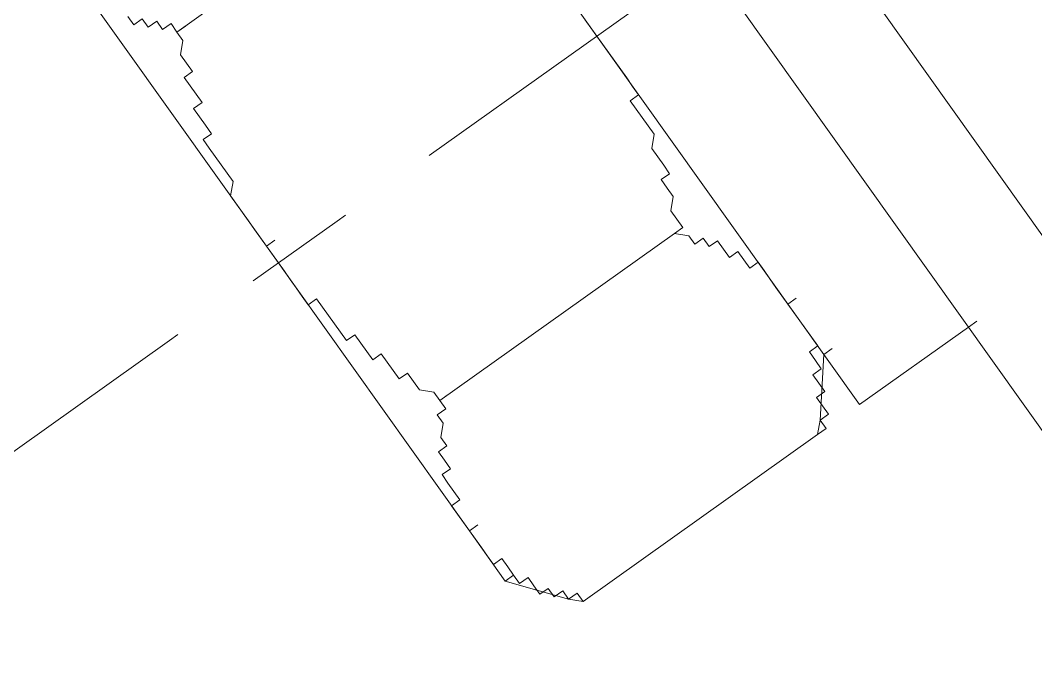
# Model space of a CAD drawing. Header units: feet. Extents: x 2321988 to 2329858, y 6722724 to 6730499.
# Drawn here: x 2326071.6195 to 2326071.6996, y 6726843.5503 to 6726843.6017 of the extents above; entities that cross this region are included whole.
import ezdxf

# ---------------------------------------------------------------- set-up
doc = ezdxf.new("R2010")
doc.units = ezdxf.units.FT
doc.header["$MEASUREMENT"] = 0
doc.layers.add('C-BESS-EQUIPMENT', color=255, linetype='Continuous')

# ---------------------------------------------------------------- blocks, each defined once
blk = doc.blocks.new('Midpoint Site Plan$0$A$C71e53a02')
at = {"lineweight": 9}
for points in [[(22.45183, 2.24616), (22.44208, 2.24616), (22.44208, -2.2559), (22.45183, -2.2559), (22.44208, -2.2559)], [(22.44208, 0.61879), (22.33489, 0.61879), (22.34463, 0.61879), (22.33489, 0.61879), (22.33489, -0.62853), (22.44208, -0.62853), (22.45183, -0.62853)], [(22.21795, 0.43364), (22.20821, 0.43364), (22.20821, -0.43364), (22.33489, -0.43364), (22.34463, -0.43364)], [(22.20821, 0.01462), (22.20821, 0.00487), (22.20821, -0.00487), (22.20821, -0.01462), (22.20821, -0.02436), (22.20821, -0.03411), (22.20821, -0.04385), (22.20821, -0.0536), (22.20821, -0.06334), (22.20821, -0.07309), (22.19846, -0.07309), (22.19846, -0.08283), (22.19846, -0.09257), (22.19846, -0.10232), (22.19846, -0.11206), (22.18872, -0.12181), (22.18872, -0.13155), (22.18872, -0.1413), (22.18872, -0.15104), (22.17897, -0.15104), (22.17897, -0.16079), (22.17897, -0.17053), (22.16923, -0.18028), (22.16923, -0.19002), (22.16923, -0.19977), (22.15948, -0.19977), (22.16923, -0.19977), (22.15948, -0.19977), (21.88663, -0.19977), (21.88663, -0.19002), (21.87689, -0.18028), (21.87689, -0.17053), (21.87689, -0.16079), (21.86714, -0.16079), (21.86714, -0.15104), (21.86714, -0.1413), (21.86714, -0.13155), (21.8574, -0.13155), (21.8574, -0.12181), (21.8574, -0.11206), (21.8574, -0.10232), (21.84765, -0.10232), (21.84765, -0.09257), (21.84765, -0.08283), (21.84765, -0.07309), (21.84765, -0.06334), (21.84765, -0.0536), (21.83791, -0.0536), (21.83791, -0.04385), (21.83791, -0.03411), (21.83791, -0.02436), (21.83791, -0.01462), (21.83791, -0.00487), (21.83791, 0.00487), (21.83791, 0.01462), (21.83791, 0.32645)], [(21.8574, 0.26798), (21.8574, 0.25823), (21.86714, 0.25823), (21.86714, 0.24849), (21.87689, 0.24849), (21.87689, 0.23875), (21.88663, 0.23875), (21.88663, 0.229), (22.15948, 0.229)], [(21.8574, 0.25823), (21.8574, 0.25823)], [(21.8574, 0.25823), (21.8574, 0.25823)], [(21.86714, 0.24849), (21.86714, 0.24849)], [(21.86714, 0.24849), (21.86714, 0.24849)], [(21.86714, 0.24849), (21.86714, 0.24849)], [(21.86714, 0.24849), (21.86714, 0.24849)], [(21.86714, 0.24849), (21.86714, 0.24849)], [(21.86714, 0.24849), (21.86714, 0.24849)], [(21.86714, 0.24849), (21.86714, 0.24849)], [(21.87689, 0.24849), (21.87689, 0.24849)], [(21.87689, 0.24849), (21.87689, 0.24849)], [(21.87689, 0.24849), (21.87689, 0.24849)], [(21.87689, 0.24849), (21.87689, 0.24849)], [(21.87689, 0.23875), (21.87689, 0.23875)], [(21.87689, 0.23875), (21.87689, 0.23875)], [(21.87689, 0.23875), (21.87689, 0.23875)], [(21.87689, 0.23875), (21.87689, 0.23875)], [(21.89638, -0.19977), (21.88663, -0.19977), (21.88663, -0.20951), (21.87689, -0.20951), (21.87689, -0.21926), (21.86714, -0.229), (21.86714, -0.23875), (21.8574, -0.23875), (21.8574, -0.24849), (21.8574, -0.25823), (21.84765, -0.25823), (21.84765, -0.26798), (21.84765, -0.27772), (21.84765, -0.28747), (21.83791, -0.28747), (21.83791, -0.29721), (21.83791, -0.30696), (21.83791, -0.3167), (21.83791, 0.01462), (21.84765, 0.01462), (21.83791, 0.01462), (21.83791, 0.02436), (21.83791, 0.03411), (21.83791, 0.04385), (21.83791, 0.0536), (21.83791, 0.06334), (21.83791, 0.07309), (21.84765, 0.08283), (21.84765, 0.09257), (21.84765, 0.10232), (21.84765, 0.11206), (21.84765, 0.12181), (21.84765, 0.13155), (21.8574, 0.13155), (21.8574, 0.1413), (21.8574, 0.15104), (21.8574, 0.16079), (21.86714, 0.16079), (21.86714, 0.17053), (21.86714, 0.18028), (21.86714, 0.19002), (21.87689, 0.19002), (21.87689, 0.19977), (21.87689, 0.20951), (21.88663, 0.21926), (21.88663, 0.229), (21.89638, 0.229)], [(21.88663, 0.229), (21.88663, 0.229)], [(21.88663, 0.229), (21.88663, 0.229)], [(21.88663, 0.21926), (21.88663, 0.21926)], [(21.88663, 0.21926), (21.88663, 0.21926)], [(21.87689, 0.20951), (21.87689, 0.20951)], [(21.87689, 0.20951), (21.87689, 0.20951)], [(21.87689, 0.19977), (21.87689, 0.19977)], [(21.87689, 0.19977), (21.87689, 0.19977)], [(21.86714, 0.19002), (21.86714, 0.19002)], [(21.86714, 0.19002), (21.86714, 0.19002)], [(21.86714, 0.18028), (21.86714, 0.18028)], [(21.86714, 0.18028), (21.86714, 0.18028)], [(21.86714, 0.18028), (21.86714, 0.18028)], [(21.86714, 0.18028), (21.86714, 0.18028)], [(21.86714, 0.18028), (21.86714, 0.18028)], [(21.86714, 0.17053), (21.86714, 0.17053)], [(21.86714, 0.17053), (21.86714, 0.17053)], [(21.86714, 0.17053), (21.86714, 0.17053)], [(21.86714, 0.17053), (21.86714, 0.17053)], [(21.8574, 0.16079), (21.8574, 0.16079)], [(21.8574, 0.16079), (21.8574, 0.16079)], [(21.8574, 0.16079), (21.8574, 0.16079)], [(21.86714, 0.16079), (21.86714, 0.16079)], [(21.8574, 0.15104), (21.8574, 0.15104)], [(21.8574, 0.15104), (21.8574, 0.15104)], [(21.8574, 0.15104), (21.8574, 0.15104)], [(21.8574, 0.15104), (21.8574, 0.15104)], [(21.8574, 0.15104), (21.8574, 0.15104)], [(21.8574, 0.1413), (21.8574, 0.1413)], [(21.8574, 0.1413), (21.8574, 0.1413)], [(21.8574, 0.1413), (21.8574, 0.1413)], [(21.8574, 0.1413), (21.8574, 0.1413)], [(21.8574, 0.1413), (21.8574, 0.1413)], [(21.84765, 0.13155), (21.84765, 0.13155)], [(21.8574, 0.13155), (21.8574, 0.13155)], [(21.8574, 0.13155), (21.8574, 0.13155)], [(21.8574, 0.13155), (21.8574, 0.13155)], [(21.84765, 0.12181), (21.84765, 0.12181)], [(21.84765, 0.12181), (21.84765, 0.12181)], [(21.84765, 0.12181), (21.84765, 0.12181)], [(21.84765, 0.12181), (21.84765, 0.12181)], [(21.84765, 0.11206), (21.84765, 0.11206)], [(21.84765, 0.11206), (21.84765, 0.11206)], [(21.84765, 0.11206), (21.84765, 0.11206)], [(21.84765, 0.11206), (21.84765, 0.11206)], [(21.84765, 0.11206), (21.84765, 0.11206)], [(21.84765, 0.10232), (21.84765, 0.10232)], [(21.84765, 0.10232), (21.84765, 0.10232)], [(21.84765, 0.10232), (21.84765, 0.10232)], [(21.84765, 0.10232), (21.84765, 0.10232)], [(21.84765, 0.10232), (21.84765, 0.10232)], [(21.84765, 0.09257), (21.84765, 0.09257)], [(21.84765, 0.09257), (21.84765, 0.09257)], [(21.84765, 0.09257), (21.84765, 0.09257)], [(21.84765, 0.09257), (21.84765, 0.09257)], [(21.84765, 0.08283), (21.84765, 0.08283)], [(21.84765, 0.08283), (21.84765, 0.08283)], [(21.84765, 0.08283), (21.84765, 0.08283)], [(21.84765, 0.08283), (21.84765, 0.08283)], [(21.84765, 0.08283), (21.84765, 0.08283)], [(21.83791, 0.07309), (21.83791, 0.07309)], [(21.83791, 0.07309), (21.83791, 0.07309)], [(21.83791, 0.07309), (21.83791, 0.07309)], [(21.83791, 0.07309), (21.83791, 0.07309)], [(21.83791, 0.07309), (21.83791, 0.07309)], [(21.83791, 0.06334), (21.83791, 0.06334)], [(21.83791, 0.06334), (21.83791, 0.06334)], [(21.83791, 0.06334), (21.83791, 0.06334)], [(21.83791, 0.0536), (21.83791, 0.0536)], [(21.83791, 0.0536), (21.83791, 0.0536)], [(21.83791, 0.04385), (21.83791, 0.04385)], [(21.83791, 0.04385), (21.83791, 0.04385)], [(21.83791, 0.03411), (21.83791, 0.03411)], [(21.83791, 0.03411), (21.83791, 0.03411)], [(21.83791, 0.02436), (21.83791, 0.02436)], [(21.83791, 0.00487), (21.83791, 0.00487)], [(21.83791, 0.00487), (21.83791, 0.00487)], [(21.83791, 0.00487), (21.83791, 0.00487)], [(21.83791, 0.00487), (21.83791, 0.00487)], [(21.83791, 0.00487), (21.83791, 0.00487)], [(21.83791, -0.00487), (21.83791, -0.00487)], [(21.83791, -0.00487), (21.83791, -0.00487)], [(21.83791, -0.00487), (21.83791, -0.00487)], [(21.83791, -0.00487), (21.83791, -0.00487)], [(22.20821, -0.00487), (22.20821, -0.00487)], [(22.20821, -0.00487), (22.20821, -0.00487)], [(21.83791, -0.01462), (21.83791, -0.01462)], [(21.83791, -0.01462), (21.83791, -0.01462)], [(21.83791, -0.01462), (21.83791, -0.01462)], [(21.83791, -0.01462), (21.83791, -0.01462)], [(21.83791, -0.01462), (21.83791, -0.01462)], [(22.20821, -0.01462), (22.20821, -0.01462)], [(22.20821, -0.01462), (22.20821, -0.01462)], [(21.83791, -0.02436), (21.83791, -0.02436)], [(21.83791, -0.02436), (21.83791, -0.02436)], [(21.83791, -0.02436), (21.83791, -0.02436)], [(21.83791, -0.02436), (21.83791, -0.02436)], [(21.83791, -0.02436), (21.83791, -0.02436)], [(22.20821, -0.02436), (22.20821, -0.02436)], [(22.20821, -0.02436), (22.20821, -0.02436)], [(21.83791, -0.03411), (21.83791, -0.03411)], [(21.83791, -0.03411), (21.83791, -0.03411)], [(21.83791, -0.03411), (21.83791, -0.03411)], [(21.83791, -0.03411), (21.83791, -0.03411)], [(22.20821, -0.03411), (22.20821, -0.03411)], [(22.20821, -0.03411), (22.20821, -0.03411)], [(21.83791, -0.04385), (21.83791, -0.04385)], [(21.83791, -0.04385), (21.83791, -0.04385)], [(21.83791, -0.04385), (21.83791, -0.04385)], [(21.83791, -0.04385), (21.83791, -0.04385)], [(21.83791, -0.04385), (21.83791, -0.04385)], [(22.20821, -0.04385), (22.20821, -0.04385)], [(22.20821, -0.04385), (22.20821, -0.04385)], [(22.20821, -0.04385), (22.20821, -0.04385)], [(22.20821, -0.04385), (22.20821, -0.04385)], [(22.20821, -0.04385), (22.20821, -0.04385)], [(21.83791, -0.0536), (21.83791, -0.0536)], [(21.83791, -0.0536), (21.83791, -0.0536)], [(21.83791, -0.0536), (21.83791, -0.0536)], [(22.20821, -0.0536), (22.20821, -0.0536)], [(22.20821, -0.0536), (22.20821, -0.0536)], [(22.20821, -0.0536), (22.20821, -0.0536)], [(22.20821, -0.0536), (22.20821, -0.0536)], [(21.84765, -0.06334), (21.84765, -0.06334)], [(21.84765, -0.06334), (21.84765, -0.06334)], [(21.84765, -0.06334), (21.84765, -0.06334)], [(21.84765, -0.06334), (21.84765, -0.06334)], [(21.84765, -0.06334), (21.84765, -0.06334)], [(22.20821, -0.06334), (22.20821, -0.06334)], [(22.20821, -0.06334), (22.20821, -0.06334)], [(22.20821, -0.06334), (22.20821, -0.06334)], [(22.20821, -0.06334), (22.20821, -0.06334)], [(22.20821, -0.06334), (22.20821, -0.06334)], [(21.84765, -0.07309), (21.84765, -0.07309)], [(21.84765, -0.07309), (21.84765, -0.07309)], [(21.84765, -0.07309), (21.84765, -0.07309)], [(21.84765, -0.07309), (21.84765, -0.07309)], [(21.84765, -0.07309), (21.84765, -0.07309)], [(22.20821, -0.07309), (22.20821, -0.07309)], [(22.20821, -0.07309), (22.20821, -0.07309)], [(22.20821, -0.07309), (22.20821, -0.07309)], [(22.20821, -0.07309), (22.20821, -0.07309)], [(21.84765, -0.08283), (21.84765, -0.08283)], [(21.84765, -0.08283), (21.84765, -0.08283)], [(21.84765, -0.08283), (21.84765, -0.08283)], [(21.84765, -0.08283), (21.84765, -0.08283)], [(22.19846, -0.08283), (22.19846, -0.08283)], [(22.19846, -0.08283), (22.19846, -0.08283)], [(22.19846, -0.08283), (22.19846, -0.08283)], [(22.19846, -0.08283), (22.19846, -0.08283)], [(22.19846, -0.08283), (22.19846, -0.08283)], [(21.84765, -0.09257), (21.84765, -0.09257)], [(21.84765, -0.09257), (21.84765, -0.09257)], [(21.84765, -0.09257), (21.84765, -0.09257)], [(21.84765, -0.09257), (21.84765, -0.09257)], [(21.84765, -0.09257), (21.84765, -0.09257)], [(22.19846, -0.09257), (22.19846, -0.09257)], [(22.19846, -0.09257), (22.19846, -0.09257)], [(22.19846, -0.09257), (22.19846, -0.09257)], [(22.19846, -0.09257), (22.19846, -0.09257)], [(21.84765, -0.10232), (21.84765, -0.10232)], [(21.84765, -0.10232), (21.84765, -0.10232)], [(21.84765, -0.10232), (21.84765, -0.10232)], [(21.8574, -0.10232), (21.8574, -0.10232)], [(22.19846, -0.10232), (22.19846, -0.10232)], [(22.19846, -0.10232), (22.19846, -0.10232)], [(22.19846, -0.10232), (22.19846, -0.10232)], [(22.19846, -0.10232), (22.19846, -0.10232)], [(22.19846, -0.10232), (22.19846, -0.10232)], [(21.8574, -0.11206), (21.8574, -0.11206)], [(21.8574, -0.11206), (21.8574, -0.11206)], [(21.8574, -0.11206), (21.8574, -0.11206)], [(21.8574, -0.11206), (21.8574, -0.11206)], [(21.8574, -0.11206), (21.8574, -0.11206)], [(22.19846, -0.11206), (22.19846, -0.11206)], [(22.19846, -0.11206), (22.19846, -0.11206)], [(22.19846, -0.11206), (22.19846, -0.11206)], [(22.19846, -0.11206), (22.19846, -0.11206)], [(22.19846, -0.11206), (22.19846, -0.11206)], [(21.8574, -0.12181), (21.8574, -0.12181)], [(21.8574, -0.12181), (21.8574, -0.12181)], [(21.8574, -0.12181), (21.8574, -0.12181)], [(21.8574, -0.12181), (21.8574, -0.12181)], [(21.8574, -0.12181), (21.8574, -0.12181)], [(22.18872, -0.12181), (22.18872, -0.12181)], [(22.18872, -0.12181), (22.18872, -0.12181)], [(22.18872, -0.12181), (22.18872, -0.12181)], [(22.18872, -0.12181), (22.18872, -0.12181)], [(22.18872, -0.12181), (22.18872, -0.12181)], [(21.8574, -0.13155), (21.8574, -0.13155)], [(21.8574, -0.13155), (21.8574, -0.13155)], [(21.8574, -0.13155), (21.8574, -0.13155)], [(21.8574, -0.13155), (21.8574, -0.13155)], [(22.18872, -0.13155), (22.18872, -0.13155)], [(22.18872, -0.13155), (22.18872, -0.13155)], [(22.18872, -0.13155), (22.18872, -0.13155)], [(22.18872, -0.13155), (22.18872, -0.13155)], [(21.86714, -0.1413), (21.86714, -0.1413)], [(21.86714, -0.1413), (21.86714, -0.1413)], [(22.18872, -0.1413), (22.18872, -0.1413)], [(22.18872, -0.1413), (22.18872, -0.1413)], [(22.18872, -0.1413), (22.18872, -0.1413)], [(22.18872, -0.1413), (22.18872, -0.1413)], [(22.18872, -0.1413), (22.18872, -0.1413)], [(21.86714, -0.15104), (21.86714, -0.15104)], [(21.86714, -0.15104), (21.86714, -0.15104)], [(22.17897, -0.15104), (22.17897, -0.15104)], [(22.17897, -0.15104), (22.17897, -0.15104)], [(22.17897, -0.15104), (22.17897, -0.15104)], [(22.18872, -0.15104), (22.18872, -0.15104)], [(21.86714, -0.16079), (21.86714, -0.16079)], [(22.17897, -0.16079), (22.17897, -0.16079)], [(22.17897, -0.16079), (22.17897, -0.16079)], [(22.17897, -0.16079), (22.17897, -0.16079)], [(22.17897, -0.16079), (22.17897, -0.16079)], [(21.87689, -0.17053), (21.87689, -0.17053)], [(21.87689, -0.17053), (21.87689, -0.17053)], [(22.17897, -0.17053), (22.17897, -0.17053)], [(22.17897, -0.17053), (22.17897, -0.17053)], [(21.87689, -0.18028), (21.87689, -0.18028)], [(21.87689, -0.18028), (21.87689, -0.18028)], [(22.16923, -0.18028), (22.16923, -0.18028)], [(22.16923, -0.18028), (22.16923, -0.18028)], [(22.16923, -0.19002), (22.16923, -0.19002)], [(22.16923, -0.19002), (22.16923, -0.19002)], [(21.88663, -0.19977), (21.88663, -0.19977)], [(22.15948, -0.19977), (22.16923, -0.20951), (22.16923, -0.21926), (22.17897, -0.21926), (22.17897, -0.229), (22.18872, -0.229), (22.18872, -0.23875), (22.18872, -0.24849), (22.19846, -0.24849), (22.19846, -0.25823), (22.19846, -0.26798), (22.20821, -0.26798), (22.20821, -0.27772), (22.20821, -0.28747), (22.20821, -0.29721), (22.20821, -0.30696), (22.20821, -0.3167), (22.21795, -0.3167)], [(21.87689, -0.20951), (21.87689, -0.20951)], [(21.88663, -0.20951), (21.88663, -0.20951)], [(21.88663, -0.20951), (21.88663, -0.20951)], [(22.16923, -0.20951), (22.16923, -0.20951)], [(22.16923, -0.20951), (22.16923, -0.20951)], [(22.16923, -0.20951), (22.16923, -0.20951)], [(22.16923, -0.20951), (22.16923, -0.20951)], [(21.87689, -0.21926), (21.87689, -0.21926)], [(21.87689, -0.21926), (21.87689, -0.21926)], [(21.87689, -0.21926), (21.87689, -0.21926)], [(21.87689, -0.21926), (21.87689, -0.21926)], [(21.87689, -0.21926), (21.87689, -0.21926)], [(21.87689, -0.21926), (21.87689, -0.21926)], [(21.87689, -0.21926), (21.87689, -0.21926)], [(21.87689, -0.21926), (21.87689, -0.21926)], [(22.16923, -0.21926), (22.16923, -0.21926)], [(22.16923, -0.21926), (22.16923, -0.21926)], [(22.17897, -0.21926), (22.17897, -0.21926)], [(22.17897, -0.21926), (22.17897, -0.21926)], [(22.17897, -0.21926), (22.17897, -0.21926)], [(22.17897, -0.21926), (22.17897, -0.21926)], [(22.17897, -0.21926), (22.17897, -0.21926)], [(21.86714, -0.229), (21.86714, -0.229)], [(21.86714, -0.229), (21.86714, -0.229)], [(21.86714, -0.229), (21.86714, -0.229)], [(21.86714, -0.229), (21.86714, -0.229)], [(21.86714, -0.229), (21.86714, -0.229)], [(21.86714, -0.229), (21.86714, -0.229)], [(21.86714, -0.229), (21.86714, -0.229)], [(21.86714, -0.229), (21.86714, -0.229)], [(21.86714, -0.229), (21.86714, -0.229)], [(21.86714, -0.229), (21.86714, -0.229)], [(22.17897, -0.229), (22.17897, -0.229)], [(22.17897, -0.229), (22.17897, -0.229)], [(22.17897, -0.229), (22.17897, -0.229)], [(22.17897, -0.229), (22.17897, -0.229)], [(22.17897, -0.229), (22.17897, -0.229)], [(22.17897, -0.229), (22.17897, -0.229)], [(22.17897, -0.229), (22.17897, -0.229)], [(22.17897, -0.229), (22.17897, -0.229)], [(22.17897, -0.229), (22.17897, -0.229)], [(21.8574, -0.23875), (21.8574, -0.23875)], [(21.8574, -0.23875), (21.8574, -0.23875)], [(21.8574, -0.23875), (21.8574, -0.23875)], [(21.8574, -0.23875), (21.8574, -0.23875)], [(21.86714, -0.23875), (21.86714, -0.23875)], [(21.86714, -0.23875), (21.86714, -0.23875)], [(21.86714, -0.23875), (21.86714, -0.23875)], [(21.86714, -0.23875), (21.86714, -0.23875)], [(21.86714, -0.23875), (21.86714, -0.23875)], [(22.18872, -0.23875), (22.18872, -0.23875)], [(22.18872, -0.23875), (22.18872, -0.23875)], [(22.18872, -0.23875), (22.18872, -0.23875)], [(22.18872, -0.23875), (22.18872, -0.23875)], [(22.18872, -0.23875), (22.18872, -0.23875)], [(22.18872, -0.23875), (22.18872, -0.23875)], [(22.18872, -0.23875), (22.18872, -0.23875)], [(22.18872, -0.23875), (22.18872, -0.23875)], [(22.18872, -0.23875), (22.18872, -0.23875)], [(22.18872, -0.23875), (22.18872, -0.23875)], [(21.8574, -0.24849), (21.8574, -0.24849)], [(21.8574, -0.24849), (21.8574, -0.24849)], [(21.8574, -0.24849), (21.8574, -0.24849)], [(21.8574, -0.24849), (21.8574, -0.24849)], [(21.8574, -0.24849), (21.8574, -0.24849)], [(21.8574, -0.24849), (21.8574, -0.24849)], [(21.8574, -0.24849), (21.8574, -0.24849)], [(21.8574, -0.24849), (21.8574, -0.24849)], [(21.8574, -0.24849), (21.8574, -0.24849)], [(21.8574, -0.24849), (21.8574, -0.24849)], [(22.18872, -0.24849), (22.18872, -0.24849)], [(22.18872, -0.24849), (22.18872, -0.24849)], [(22.18872, -0.24849), (22.18872, -0.24849)], [(22.18872, -0.24849), (22.18872, -0.24849)], [(22.18872, -0.24849), (22.18872, -0.24849)], [(22.18872, -0.24849), (22.18872, -0.24849)], [(22.19846, -0.24849), (22.19846, -0.24849)], [(22.19846, -0.24849), (22.19846, -0.24849)], [(22.19846, -0.24849), (22.19846, -0.24849)], [(21.84765, -0.25823), (21.84765, -0.25823)], [(21.84765, -0.25823), (21.84765, -0.25823)], [(21.84765, -0.25823), (21.84765, -0.25823)], [(21.84765, -0.25823), (21.84765, -0.25823)], [(21.84765, -0.25823), (21.84765, -0.25823)], [(21.84765, -0.25823), (21.84765, -0.25823)], [(21.8574, -0.25823), (21.8574, -0.25823)], [(21.8574, -0.25823), (21.8574, -0.25823)], [(21.8574, -0.25823), (21.8574, -0.25823)], [(22.19846, -0.25823), (22.19846, -0.25823)], [(22.19846, -0.25823), (22.19846, -0.25823)], [(22.19846, -0.25823), (22.19846, -0.25823)], [(22.19846, -0.25823), (22.19846, -0.25823)], [(22.19846, -0.25823), (22.19846, -0.25823)], [(22.19846, -0.25823), (22.19846, -0.25823)], [(22.19846, -0.25823), (22.19846, -0.25823)], [(22.19846, -0.25823), (22.19846, -0.25823)], [(22.19846, -0.25823), (22.19846, -0.25823)], [(22.19846, -0.25823), (22.19846, -0.25823)], [(21.84765, -0.26798), (21.84765, -0.26798)], [(21.84765, -0.26798), (21.84765, -0.26798)], [(21.84765, -0.26798), (21.84765, -0.26798)], [(21.84765, -0.26798), (21.84765, -0.26798)], [(21.84765, -0.26798), (21.84765, -0.26798)], [(21.84765, -0.26798), (21.84765, -0.26798)], [(21.84765, -0.26798), (21.84765, -0.26798)], [(21.84765, -0.26798), (21.84765, -0.26798)], [(21.84765, -0.26798), (21.84765, -0.26798)], [(22.19846, -0.26798), (22.19846, -0.26798)], [(22.19846, -0.26798), (22.19846, -0.26798)], [(22.19846, -0.26798), (22.19846, -0.26798)], [(22.19846, -0.26798), (22.19846, -0.26798)], [(22.19846, -0.26798), (22.19846, -0.26798)], [(22.19846, -0.26798), (22.19846, -0.26798)], [(22.19846, -0.26798), (22.19846, -0.26798)], [(22.19846, -0.26798), (22.19846, -0.26798)], [(21.84765, -0.27772), (21.84765, -0.27772)], [(21.84765, -0.27772), (21.84765, -0.27772)], [(21.84765, -0.27772), (21.84765, -0.27772)], [(21.84765, -0.27772), (21.84765, -0.27772)], [(21.84765, -0.27772), (21.84765, -0.27772)], [(21.84765, -0.27772), (21.84765, -0.27772)], [(21.84765, -0.27772), (21.84765, -0.27772)], [(21.84765, -0.27772), (21.84765, -0.27772)], [(21.84765, -0.27772), (21.84765, -0.27772)], [(21.84765, -0.27772), (21.84765, -0.27772)], [(22.20821, -0.27772), (22.20821, -0.27772)], [(22.20821, -0.27772), (22.20821, -0.27772)], [(22.20821, -0.27772), (22.20821, -0.27772)], [(22.20821, -0.27772), (22.20821, -0.27772)], [(22.20821, -0.27772), (22.20821, -0.27772)], [(22.20821, -0.27772), (22.20821, -0.27772)], [(22.20821, -0.27772), (22.20821, -0.27772)], [(22.20821, -0.27772), (22.20821, -0.27772)], [(22.20821, -0.27772), (22.20821, -0.27772)], [(22.20821, -0.27772), (22.20821, -0.27772)], [(21.83791, -0.28747), (21.83791, -0.28747)], [(21.83791, -0.28747), (21.83791, -0.28747)], [(21.83791, -0.28747), (21.83791, -0.28747)], [(21.83791, -0.28747), (21.83791, -0.28747)], [(21.83791, -0.28747), (21.83791, -0.28747)], [(21.83791, -0.28747), (21.83791, -0.28747)], [(21.83791, -0.28747), (21.83791, -0.28747)], [(21.84765, -0.28747), (21.84765, -0.28747)], [(22.20821, -0.28747), (22.20821, -0.28747)], [(22.20821, -0.28747), (22.20821, -0.28747)], [(22.20821, -0.28747), (22.20821, -0.28747)], [(22.20821, -0.28747), (22.20821, -0.28747)], [(22.20821, -0.28747), (22.20821, -0.28747)], [(22.20821, -0.28747), (22.20821, -0.28747)], [(22.20821, -0.28747), (22.20821, -0.28747)], [(22.20821, -0.28747), (22.20821, -0.28747)], [(22.20821, -0.28747), (22.20821, -0.28747)], [(21.83791, -0.29721), (21.83791, -0.29721)], [(21.83791, -0.29721), (21.83791, -0.29721)], [(21.83791, -0.29721), (21.83791, -0.29721)], [(21.83791, -0.29721), (21.83791, -0.29721)], [(21.83791, -0.29721), (21.83791, -0.29721)], [(21.83791, -0.29721), (21.83791, -0.29721)], [(21.83791, -0.29721), (21.83791, -0.29721)], [(21.83791, -0.29721), (21.83791, -0.29721)], [(21.83791, -0.29721), (21.83791, -0.29721)], [(21.83791, -0.29721), (21.83791, -0.29721)], [(22.20821, -0.29721), (22.20821, -0.29721)], [(22.20821, -0.29721), (22.20821, -0.29721)], [(22.20821, -0.29721), (22.20821, -0.29721)], [(22.20821, -0.29721), (22.20821, -0.29721)], [(22.20821, -0.29721), (22.20821, -0.29721)], [(22.20821, -0.29721), (22.20821, -0.29721)], [(22.20821, -0.29721), (22.20821, -0.29721)], [(22.20821, -0.29721), (22.20821, -0.29721)], [(22.20821, -0.29721), (22.20821, -0.29721)], [(22.20821, -0.29721), (22.20821, -0.29721)], [(21.83791, -0.30696), (21.83791, -0.30696)], [(21.83791, -0.30696), (21.83791, -0.30696)], [(21.83791, -0.30696), (21.83791, -0.30696)], [(21.83791, -0.30696), (21.83791, -0.30696)], [(21.83791, -0.30696), (21.83791, -0.30696)], [(21.83791, -0.30696), (21.83791, -0.30696)], [(22.20821, -0.30696), (22.20821, -0.30696)], [(22.20821, -0.30696), (22.20821, -0.30696)], [(22.20821, -0.30696), (22.20821, -0.30696)], [(22.20821, -0.30696), (22.20821, -0.30696)], [(22.20821, -0.30696), (22.20821, -0.30696)], [(22.20821, -0.30696), (22.20821, -0.30696)], [(21.83791, -0.3167), (21.83791, -0.37517), (21.87689, -0.4239), (21.88663, -0.4239), (21.88663, -0.43364), (21.87689, -0.4239)], [(21.83791, -0.3167), (21.83791, -0.3167)], [(21.83791, -0.3167), (21.83791, -0.3167)], [(21.83791, -0.3167), (21.83791, -0.3167)], [(21.88663, -0.4239), (21.87689, -0.4239), (21.87689, -0.41415), (21.86714, -0.41415), (21.86714, -0.40441), (21.8574, -0.40441), (21.8574, -0.39466), (21.8574, -0.38492), (21.84765, -0.38492), (21.84765, -0.37517), (21.84765, -0.36543), (21.84765, -0.35568), (21.83791, -0.35568), (21.83791, -0.34594), (21.83791, -0.33619), (21.83791, -0.32645), (21.83791, -0.3167), (21.84765, -0.3167)], [(21.83791, -0.3167), (21.83791, -0.3167)], [(22.20821, -0.3167), (22.20821, -0.32645), (22.20821, -0.33619), (22.20821, -0.34594), (22.20821, -0.35568), (22.20821, -0.36543), (22.19846, -0.36543), (22.19846, -0.37517), (22.19846, -0.38492), (22.18872, -0.38492), (22.18872, -0.39466), (22.18872, -0.40441), (22.17897, -0.40441), (22.17897, -0.41415), (22.17897, -0.4239)], [(22.20821, -0.3167), (22.20821, -0.3167)], [(22.20821, -0.3167), (22.20821, -0.3167)], [(22.20821, -0.3167), (22.20821, -0.3167)], [(22.20821, -0.3167), (22.20821, -0.3167)], [(21.83791, -0.32645), (21.83791, -0.32645)], [(21.83791, -0.32645), (21.83791, -0.32645)], [(21.83791, -0.32645), (21.83791, -0.32645)], [(21.83791, -0.32645), (21.83791, -0.32645)], [(21.83791, -0.32645), (21.83791, -0.32645)], [(21.83791, -0.32645), (21.83791, -0.32645)], [(21.83791, -0.32645), (21.83791, -0.32645)], [(21.83791, -0.32645), (21.83791, -0.32645)], [(21.83791, -0.32645), (21.83791, -0.32645)], [(22.20821, -0.32645), (22.20821, -0.32645)], [(22.20821, -0.32645), (22.20821, -0.32645)], [(22.20821, -0.32645), (22.20821, -0.32645)], [(22.20821, -0.32645), (22.20821, -0.32645)], [(22.20821, -0.32645), (22.20821, -0.32645)], [(22.20821, -0.32645), (22.20821, -0.32645)], [(22.20821, -0.32645), (22.20821, -0.32645)], [(22.20821, -0.32645), (22.20821, -0.32645)], [(22.20821, -0.32645), (22.20821, -0.32645)], [(21.83791, -0.33619), (21.83791, -0.33619)], [(21.83791, -0.33619), (21.83791, -0.33619)], [(21.83791, -0.33619), (21.83791, -0.33619)], [(21.83791, -0.33619), (21.83791, -0.33619)], [(21.83791, -0.33619), (21.83791, -0.33619)], [(21.83791, -0.33619), (21.83791, -0.33619)], [(21.83791, -0.33619), (21.83791, -0.33619)], [(21.83791, -0.33619), (21.83791, -0.33619)], [(21.83791, -0.33619), (21.83791, -0.33619)], [(21.83791, -0.33619), (21.83791, -0.33619)], [(22.20821, -0.33619), (22.20821, -0.33619)], [(22.20821, -0.33619), (22.20821, -0.33619)], [(22.20821, -0.33619), (22.20821, -0.33619)], [(22.20821, -0.33619), (22.20821, -0.33619)], [(22.20821, -0.33619), (22.20821, -0.33619)], [(22.20821, -0.33619), (22.20821, -0.33619)], [(22.20821, -0.33619), (22.20821, -0.33619)], [(22.20821, -0.33619), (22.20821, -0.33619)], [(22.20821, -0.33619), (22.20821, -0.33619)], [(22.20821, -0.33619), (22.20821, -0.33619)], [(21.83791, -0.34594), (21.83791, -0.34594)], [(21.83791, -0.34594), (21.83791, -0.34594)], [(21.83791, -0.34594), (21.83791, -0.34594)], [(21.83791, -0.34594), (21.83791, -0.34594)], [(21.83791, -0.34594), (21.83791, -0.34594)], [(21.83791, -0.34594), (21.83791, -0.34594)], [(21.83791, -0.34594), (21.83791, -0.34594)], [(21.83791, -0.34594), (21.83791, -0.34594)], [(21.83791, -0.34594), (21.83791, -0.34594)], [(22.20821, -0.34594), (22.20821, -0.34594)], [(22.20821, -0.34594), (22.20821, -0.34594)], [(22.20821, -0.34594), (22.20821, -0.34594)], [(22.20821, -0.34594), (22.20821, -0.34594)], [(22.20821, -0.34594), (22.20821, -0.34594)], [(22.20821, -0.34594), (22.20821, -0.34594)], [(22.20821, -0.34594), (22.20821, -0.34594)], [(22.20821, -0.34594), (22.20821, -0.34594)], [(22.20821, -0.34594), (22.20821, -0.34594)], [(21.83791, -0.35568), (21.83791, -0.35568)], [(21.83791, -0.35568), (21.83791, -0.35568)], [(21.83791, -0.35568), (21.83791, -0.35568)], [(21.83791, -0.35568), (21.83791, -0.35568)], [(21.83791, -0.35568), (21.83791, -0.35568)], [(21.84765, -0.35568), (21.84765, -0.35568)], [(21.84765, -0.35568), (21.84765, -0.35568)], [(21.84765, -0.35568), (21.84765, -0.35568)], [(21.84765, -0.35568), (21.84765, -0.35568)], [(22.20821, -0.35568), (22.20821, -0.35568)], [(22.20821, -0.35568), (22.20821, -0.35568)], [(22.20821, -0.35568), (22.20821, -0.35568)], [(22.20821, -0.35568), (22.20821, -0.35568)], [(22.20821, -0.35568), (22.20821, -0.35568)], [(22.20821, -0.35568), (22.20821, -0.35568)], [(22.20821, -0.35568), (22.20821, -0.35568)], [(22.20821, -0.35568), (22.20821, -0.35568)], [(22.20821, -0.35568), (22.20821, -0.35568)], [(22.20821, -0.35568), (22.20821, -0.35568)], [(21.84765, -0.36543), (21.84765, -0.36543)], [(21.84765, -0.36543), (21.84765, -0.36543)], [(21.84765, -0.36543), (21.84765, -0.36543)], [(21.84765, -0.36543), (21.84765, -0.36543)], [(21.84765, -0.36543), (21.84765, -0.36543)], [(21.84765, -0.36543), (21.84765, -0.36543)], [(21.84765, -0.36543), (21.84765, -0.36543)], [(21.84765, -0.36543), (21.84765, -0.36543)], [(21.84765, -0.36543), (21.84765, -0.36543)], [(22.19846, -0.36543), (22.19846, -0.36543)], [(22.19846, -0.36543), (22.19846, -0.36543)], [(22.20821, -0.36543), (22.20821, -0.36543)], [(22.20821, -0.36543), (22.20821, -0.36543)], [(22.20821, -0.36543), (22.20821, -0.36543)], [(22.20821, -0.36543), (22.20821, -0.36543)], [(22.20821, -0.36543), (22.20821, -0.36543)], [(22.20821, -0.36543), (22.20821, -0.36543)], [(21.83791, -0.37517), (21.84765, -0.37517)], [(21.84765, -0.37517), (21.84765, -0.37517)], [(21.84765, -0.37517), (21.84765, -0.37517)], [(21.84765, -0.37517), (21.84765, -0.37517)], [(21.84765, -0.37517), (21.84765, -0.37517)], [(21.84765, -0.37517), (21.84765, -0.37517)], [(21.84765, -0.37517), (21.84765, -0.37517)], [(21.84765, -0.37517), (21.84765, -0.37517)], [(21.84765, -0.37517), (21.84765, -0.37517)], [(21.84765, -0.37517), (21.84765, -0.37517)], [(21.84765, -0.37517), (21.84765, -0.37517)], [(22.16923, -0.4239), (22.17897, -0.4239), (22.16923, -0.4239), (22.20821, -0.37517), (22.21795, -0.37517)], [(22.19846, -0.37517), (22.19846, -0.37517)], [(22.19846, -0.37517), (22.19846, -0.37517)], [(22.19846, -0.37517), (22.19846, -0.37517)], [(22.19846, -0.37517), (22.19846, -0.37517)], [(22.19846, -0.37517), (22.19846, -0.37517)], [(22.19846, -0.37517), (22.19846, -0.37517)], [(22.19846, -0.37517), (22.19846, -0.37517)], [(22.19846, -0.37517), (22.19846, -0.37517)], [(22.19846, -0.37517), (22.19846, -0.37517)], [(22.19846, -0.37517), (22.19846, -0.37517)], [(21.84765, -0.38492), (21.84765, -0.38492)], [(21.8574, -0.38492), (21.8574, -0.38492)], [(21.8574, -0.38492), (21.8574, -0.38492)], [(21.8574, -0.38492), (21.8574, -0.38492)], [(21.8574, -0.38492), (21.8574, -0.38492)], [(21.8574, -0.38492), (21.8574, -0.38492)], [(21.8574, -0.38492), (21.8574, -0.38492)], [(21.8574, -0.38492), (21.8574, -0.38492)], [(21.8574, -0.38492), (21.8574, -0.38492)], [(22.19846, -0.38492), (22.19846, -0.38492)], [(22.19846, -0.38492), (22.19846, -0.38492)], [(22.19846, -0.38492), (22.19846, -0.38492)], [(22.19846, -0.38492), (22.19846, -0.38492)], [(22.19846, -0.38492), (22.19846, -0.38492)], [(22.19846, -0.38492), (22.19846, -0.38492)], [(22.19846, -0.38492), (22.19846, -0.38492)], [(22.19846, -0.38492), (22.19846, -0.38492)], [(22.19846, -0.38492), (22.19846, -0.38492)], [(21.8574, -0.39466), (21.8574, -0.39466)], [(21.8574, -0.39466), (21.8574, -0.39466)], [(21.8574, -0.39466), (21.8574, -0.39466)], [(21.8574, -0.39466), (21.8574, -0.39466)], [(21.8574, -0.39466), (21.8574, -0.39466)], [(21.8574, -0.39466), (21.8574, -0.39466)], [(21.8574, -0.39466), (21.8574, -0.39466)], [(21.8574, -0.39466), (21.8574, -0.39466)], [(21.8574, -0.39466), (21.8574, -0.39466)], [(22.18872, -0.39466), (22.18872, -0.39466)], [(22.18872, -0.39466), (22.18872, -0.39466)], [(22.18872, -0.39466), (22.18872, -0.39466)], [(22.18872, -0.39466), (22.18872, -0.39466)], [(22.18872, -0.39466), (22.18872, -0.39466)], [(22.18872, -0.39466), (22.18872, -0.39466)], [(22.18872, -0.39466), (22.18872, -0.39466)], [(22.18872, -0.39466), (22.18872, -0.39466)], [(22.18872, -0.39466), (22.18872, -0.39466)], [(21.86714, -0.40441), (21.86714, -0.40441)], [(21.86714, -0.40441), (21.86714, -0.40441)], [(21.86714, -0.40441), (21.86714, -0.40441)], [(21.86714, -0.40441), (21.86714, -0.40441)], [(21.86714, -0.40441), (21.86714, -0.40441)], [(21.86714, -0.40441), (21.86714, -0.40441)], [(21.86714, -0.40441), (21.86714, -0.40441)], [(21.86714, -0.40441), (21.86714, -0.40441)], [(21.86714, -0.40441), (21.86714, -0.40441)], [(22.17897, -0.40441), (22.17897, -0.40441)], [(22.17897, -0.40441), (22.17897, -0.40441)], [(22.18872, -0.40441), (22.18872, -0.40441)], [(22.18872, -0.40441), (22.18872, -0.40441)], [(22.18872, -0.40441), (22.18872, -0.40441)], [(22.18872, -0.40441), (22.18872, -0.40441)], [(22.18872, -0.40441), (22.18872, -0.40441)], [(22.18872, -0.40441), (22.18872, -0.40441)], [(22.18872, -0.40441), (22.18872, -0.40441)], [(21.86714, -0.41415), (21.86714, -0.41415)], [(21.86714, -0.41415), (21.86714, -0.41415)], [(21.86714, -0.41415), (21.86714, -0.41415)], [(21.86714, -0.41415), (21.86714, -0.41415)], [(21.86714, -0.41415), (21.86714, -0.41415)], [(21.86714, -0.41415), (21.86714, -0.41415)], [(21.87689, -0.41415), (21.87689, -0.41415)], [(21.87689, -0.41415), (21.87689, -0.41415)], [(21.87689, -0.41415), (21.87689, -0.41415)], [(21.87689, -0.41415), (21.87689, -0.41415)], [(22.17897, -0.41415), (22.17897, -0.41415)], [(22.17897, -0.41415), (22.17897, -0.41415)], [(22.17897, -0.41415), (22.17897, -0.41415)], [(22.17897, -0.41415), (22.17897, -0.41415)], [(22.17897, -0.41415), (22.17897, -0.41415)], [(22.17897, -0.41415), (22.17897, -0.41415)], [(22.17897, -0.41415), (22.17897, -0.41415)], [(22.17897, -0.41415), (22.17897, -0.41415)], [(22.17897, -0.41415), (22.17897, -0.41415)], [(22.17897, -0.41415), (22.17897, -0.41415)], [(22.17897, -0.41415), (22.17897, -0.41415)], [(21.87689, -0.4239), (21.87689, -0.4239)], [(21.87689, -0.4239), (21.87689, -0.4239)], [(21.87689, -0.4239), (21.87689, -0.4239)], [(21.87689, -0.4239), (21.87689, -0.4239)], [(21.87689, -0.4239), (21.87689, -0.4239)], [(21.87689, -0.4239), (21.87689, -0.4239)], [(21.87689, -0.4239), (21.87689, -0.4239)], [(21.89638, -0.43364), (21.88663, -0.43364), (22.15948, -0.43364), (22.16923, -0.4239), (22.16923, -0.43364), (22.15948, -0.43364), (22.16923, -0.43364), (22.15948, -0.43364)], [(22.16923, -0.4239), (22.16923, -0.4239)], [(22.16923, -0.4239), (22.16923, -0.4239)], [(22.16923, -0.4239), (22.16923, -0.4239)], [(22.16923, -0.4239), (22.16923, -0.4239)], [(22.16923, -0.4239), (22.16923, -0.4239)], [(22.16923, -0.4239), (22.16923, -0.4239)], [(22.16923, -0.4239), (22.16923, -0.4239)], [(21.88663, -0.43364), (21.88663, -0.43364)], [(21.88663, -0.43364), (21.88663, -0.43364)], [(22.16923, -0.43364), (22.16923, -0.43364)]]:
    blk.add_lwpolyline(points, dxfattribs=at)
at = {"lineweight": 5}
for points in [[(21.21425, -0.00487), (21.71123, -0.00487), (21.72097, -0.00487)], [(21.80867, -0.00487), (21.90612, -0.00487), (21.91587, -0.00487)], [(22.01331, -0.00487), (22.50055, -0.00487), (22.51029, -0.00487)]]:
    blk.add_lwpolyline(points, dxfattribs=at)

msp = doc.modelspace()

# ---------------------------------------------------------------- block references
at = {"layer": 'C-BESS-EQUIPMENT', "xscale": 0.08333333333333331, "yscale": 0.08333333333333331, "zscale": 0.08333333333333331, "rotation": 35.46898082920265}
msp.add_blockref('Midpoint Site Plan$0$A$C71e53a02', (2326070.157471, 6726842.526863), dxfattribs=at)

# ---------------------------------------------------------------- next in the draw order: wipeouts: each hides what was drawn before it
msp.add_wipeout([(2326044.154396, 6726887.541671), (2326077.857954, 6726840.236874), (2326077.408321, 6726839.916521), (2326043.704674, 6726887.221442)]).dxf.layer = 'C-BESS-EQUIPMENT'

# ---------------------------------------------------------------- next in the draw order: wipeouts: each hides what was drawn before it
msp.add_wipeout([(2326040.082247, 6726884.64036), (2326073.785805, 6726837.335564), (2326073.336172, 6726837.015211), (2326039.632525, 6726884.320131)]).dxf.layer = 'C-BESS-EQUIPMENT'

doc.saveas('drawing.dxf')
